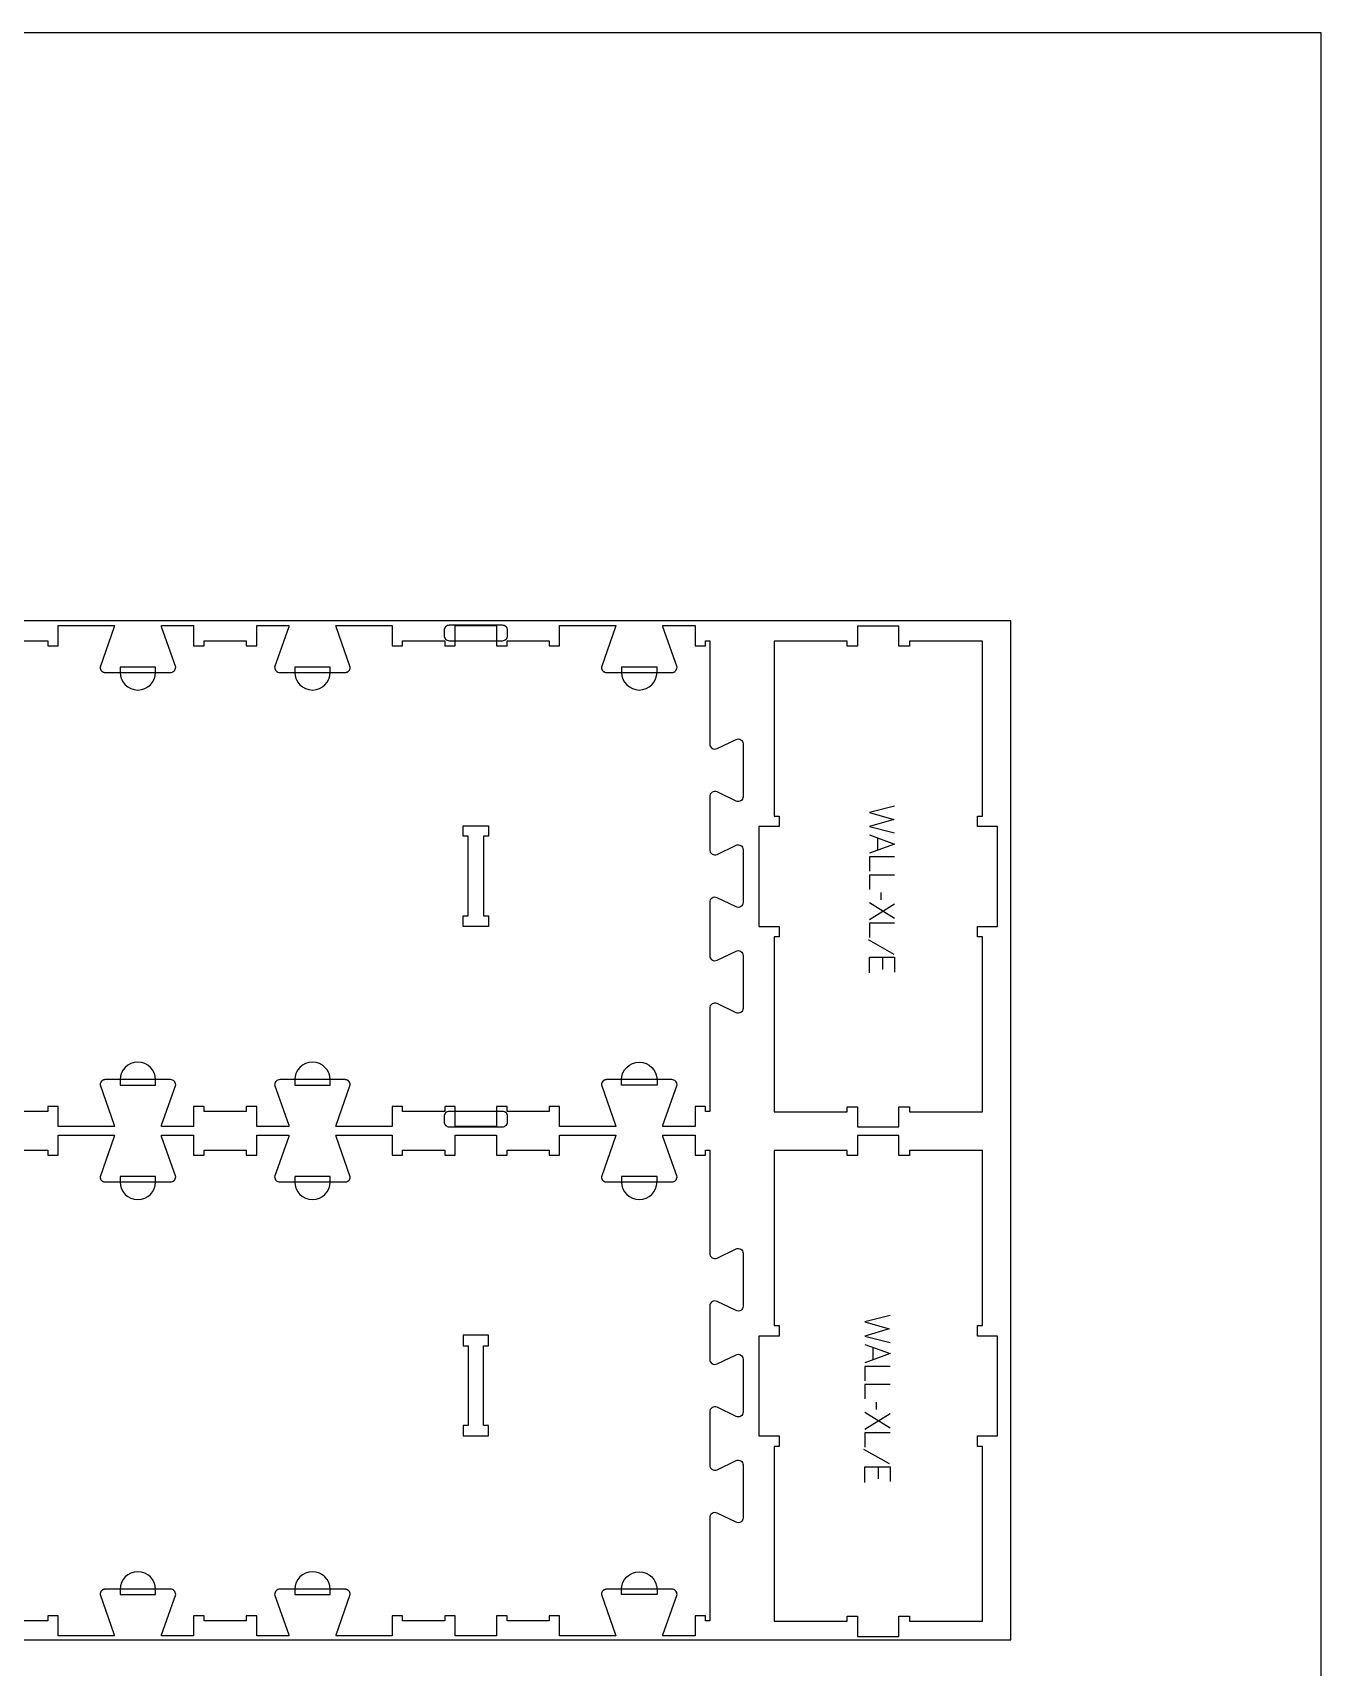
# Model space of a CAD drawing. Extents: x -31012 to -27828, y -10461 to -4867.
# Drawn here: x -29370 to -27828, y -6824 to -4867 of the extents above; entities that cross this region are included whole.
import ezdxf

# ---------------------------------------------------------------- set-up
doc = ezdxf.new("R2010")
doc.units = 0
for name, color, linetype in [('0_SHEET_SPRUCEPLY_2440X122', 1, 'CONTINUOUS'), ('1_ANYTOOL_1MMDEEP_LABELS_S', 2, 'CONTINUOUS'), ('3_ANYTOOL_CUTTHROUGH_INSID', 4, 'CONTINUOUS'), ('4_ANYTOOL_CUTTHROUGH_OUTSI', 5, 'CONTINUOUS'), ('5_ANYTOOL_HALF_MILL_9MM_IN', 3, 'CONTINUOUS'), ('DONOTCUT', 18, 'CONTINUOUS')]:
    doc.layers.add(name, color=color, linetype=linetype)

msp = doc.modelspace()

# ---------------------------------------------------------------- linework, layer by layer
at = {"layer": '0_SHEET_SPRUCEPLY_2440X122'}
msp.add_lwpolyline([(-30640.2, -5571.2), (-30640.2, -6791.2), (-28200.2, -6791.2), (-28200.2, -5571.2)], close=True, dxfattribs=at)
at = {"layer": '1_ANYTOOL_1MMDEEP_LABELS_S'}
for points in [[(-28339.1, -5793), (-28369.1, -5800.7), (-28340, -5809.1), (-28369.1, -5817.6), (-28339.1, -5825.1)], [(-28369.1, -5827.7), (-28339.1, -5838.6), (-28369.1, -5849.6)], [(-28359.5, -5831.1), (-28359.5, -5846.1)], [(-28339.1, -5853.9), (-28369.1, -5853.9), (-28369.1, -5871)], [(-28339.1, -5875.7), (-28369.1, -5875.7), (-28369.1, -5892.8)], [(-28339.1, -5927.8), (-28369.1, -5908.9)], [(-28355.2, -5905.5), (-28355.3, -5896.7)], [(-28369.1, -5929), (-28339.1, -5910.1)], [(-28339.1, -5933.3), (-28369.1, -5933.3), (-28369.1, -5950.4)], [(-28339.5, -5970.6), (-28370.3, -5953.4)], [(-28369.1, -5992.9), (-28369.1, -5974), (-28339.1, -5974), (-28339.1, -5991.8)], [(-28353, -5988.6), (-28353, -5974)], [(-28344.6, -6403), (-28374.6, -6410.7), (-28345.5, -6419.1), (-28374.6, -6427.6), (-28344.6, -6435.1)], [(-28374.6, -6437.7), (-28344.6, -6448.6), (-28374.6, -6459.6)], [(-28365, -6441.1), (-28365, -6456.1)], [(-28344.6, -6463.9), (-28374.6, -6463.9), (-28374.6, -6481)], [(-28344.6, -6485.7), (-28374.6, -6485.7), (-28374.6, -6502.8)], [(-28360.7, -6515.5), (-28360.8, -6506.7)], [(-28344.6, -6537.8), (-28374.6, -6518.9)], [(-28374.6, -6539), (-28344.6, -6520.1)], [(-28344.6, -6543.3), (-28374.6, -6543.3), (-28374.6, -6560.4)], [(-28345.1, -6580.6), (-28375.8, -6563.4)], [(-28374.6, -6602.9), (-28374.6, -6584), (-28344.6, -6584), (-28344.6, -6601.8)], [(-28358.5, -6598.6), (-28358.5, -6584)]]:
    msp.add_lwpolyline(points, dxfattribs=at)
at = {"layer": '3_ANYTOOL_CUTTHROUGH_INSID', "color": 4}
for points in [[(-28855.2, -5816.6), (-28824.9, -5816.6), (-28824.9, -5829.1), (-28830.9, -5829.1), (-28830.9, -5924.6), (-28824.9, -5924.6), (-28824.9, -5937.1), (-28855.4, -5937.1), (-28855.4, -5924.6), (-28849.4, -5924.6), (-28849.4, -5829.1), (-28855.4, -5829.1), (-28855.4, -5816.6)], [(-28855.2, -6547.1), (-28824.9, -6547.1), (-28824.9, -6534.6), (-28830.9, -6534.6), (-28830.9, -6439.1), (-28824.9, -6439.1), (-28824.9, -6426.6), (-28855.4, -6426.6), (-28855.4, -6439.1), (-28849.4, -6439.1), (-28849.4, -6534.6), (-28855.4, -6534.6), (-28855.4, -6547.1)]]:
    msp.add_lwpolyline(points, close=True, dxfattribs=at)
at = {"layer": '4_ANYTOOL_CUTTHROUGH_OUTSI', "color": 5}
for points in [[(-29402.9, -5595.1), (-29352.4, -5595.1), (-29352.4, -5601.1), (-29339.9, -5601.1), (-29339.9, -5577.1), (-29272.8, -5577.1), (-29272.8, -5577.1, -0.061485), (-29273, -5578.5), (-29289.9, -5626.8), (-29289.9, -5626.8), (-29289.9, -5626.9), (-29289.9, -5626.9, 0.198912), (-29288.1, -5631.3), (-29288, -5631.4), (-29287.9, -5631.5), (-29287.7, -5631.6), (-29287.6, -5631.7), (-29287.5, -5631.8), (-29287.4, -5631.9), (-29287.3, -5632), (-29287.1, -5632.1), (-29287, -5632.2), (-29286.9, -5632.2), (-29286.7, -5632.3), (-29286.6, -5632.4), (-29286.5, -5632.5), (-29286.3, -5632.5), (-29286.2, -5632.6), (-29286, -5632.7), (-29285.9, -5632.7), (-29285.8, -5632.8), (-29285.6, -5632.8), (-29285.5, -5632.9), (-29285.3, -5632.9), (-29285.2, -5632.9), (-29285, -5633), (-29284.9, -5633), (-29284.7, -5633), (-29284.6, -5633.1), (-29284.4, -5633.1), (-29284.3, -5633.1), (-29284.1, -5633.1), (-29284, -5633.1), (-29283.8, -5633.1), (-29283.7, -5633.1), (-29205.7, -5633.1, 0.414214), (-29199.4, -5626.9), (-29199.4, -5626.8), (-29199.4, -5626.8), (-29216.3, -5578.5), (-29216.3, -5578.5, -0.061485), (-29216.5, -5577.1), (-29177.9, -5577.1), (-29177.9, -5601.1), (-29165.4, -5601.1), (-29165.4, -5595.1), (-29114.9, -5595.1), (-29114.9, -5601.1), (-29102.4, -5601.1), (-29102.4, -5577.1), (-29063.9, -5577.1), (-29063.9, -5577.1, -0.061485), (-29064.1, -5578.5), (-29081, -5626.8), (-29081, -5626.8), (-29081, -5626.9), (-29081, -5626.9, 0.414214), (-29074.7, -5633.1), (-28996.7, -5633.1), (-28996.6, -5633.1), (-28996.4, -5633.1), (-28996.3, -5633.1), (-28996.1, -5633.1), (-28996, -5633.1), (-28995.8, -5633.1), (-28995.7, -5633), (-28995.5, -5633), (-28995.4, -5633), (-28995.2, -5632.9), (-28995.1, -5632.9), (-28994.9, -5632.9), (-28994.8, -5632.8), (-28994.6, -5632.8), (-28994.5, -5632.7), (-28994.4, -5632.7), (-28994.2, -5632.6), (-28994.1, -5632.5), (-28993.9, -5632.5), (-28993.8, -5632.4), (-28993.7, -5632.3), (-28993.5, -5632.2), (-28993.4, -5632.2), (-28993.3, -5632.1), (-28993.1, -5632), (-28993, -5631.9), (-28992.9, -5631.8), (-28992.8, -5631.7), (-28992.7, -5631.6), (-28992.5, -5631.5), (-28992.4, -5631.4), (-28992.3, -5631.3, 0.198912), (-28990.5, -5626.9), (-28990.5, -5626.8), (-28990.5, -5626.8), (-29007.4, -5578.5), (-29007.4, -5578.5, -0.061485), (-29007.6, -5577.1), (-28940.4, -5577.1), (-28940.4, -5601.1), (-28927.9, -5601.1), (-28927.9, -5595.1), (-28877.4, -5595.1), (-28877.4, -5601.1), (-28864.9, -5601.1), (-28864.9, -5577.1), (-28815.4, -5577.1), (-28815.4, -5601.1), (-28802.9, -5601.1), (-28802.9, -5595.1), (-28752.4, -5595.1), (-28752.4, -5601.1), (-28739.9, -5601.1), (-28739.9, -5577.1), (-28672.8, -5577.1), (-28672.8, -5577.1, -0.061485), (-28673, -5578.5), (-28689.9, -5626.8), (-28689.9, -5626.8), (-28689.9, -5626.9), (-28689.9, -5626.9, 0.198912), (-28688.1, -5631.3), (-28688, -5631.4), (-28687.9, -5631.5), (-28687.7, -5631.6), (-28687.6, -5631.7), (-28687.5, -5631.8), (-28687.4, -5631.9), (-28687.3, -5632), (-28687.1, -5632.1), (-28687, -5632.2), (-28686.9, -5632.2), (-28686.7, -5632.3), (-28686.6, -5632.4), (-28686.5, -5632.5), (-28686.3, -5632.5), (-28686.2, -5632.6), (-28686, -5632.7), (-28685.9, -5632.7), (-28685.8, -5632.8), (-28685.6, -5632.8), (-28685.5, -5632.9), (-28685.3, -5632.9), (-28685.2, -5632.9), (-28685, -5633), (-28684.9, -5633), (-28684.7, -5633), (-28684.6, -5633.1), (-28684.4, -5633.1), (-28684.3, -5633.1), (-28684.1, -5633.1), (-28684, -5633.1), (-28683.8, -5633.1), (-28683.7, -5633.1), (-28605.7, -5633.1, 0.414214), (-28599.4, -5626.9), (-28599.4, -5626.8), (-28599.4, -5626.8), (-28616.3, -5578.5), (-28616.3, -5578.5, -0.061485), (-28616.5, -5577.1), (-28577.9, -5577.1), (-28577.9, -5601.1), (-28565.4, -5601.1), (-28565.4, -5595.1), (-28560.4, -5595.1), (-28560.4, -5718.5), (-28560.4, -5718.5, 0.551268), (-28551.5, -5724.2), (-28528.7, -5713.3, -0.551268), (-28520.4, -5718.5), (-28520.4, -5781.9, -0.551268), (-28528.7, -5787.1), (-28551.5, -5776.2, 0.551268), (-28560.4, -5781.8), (-28560.4, -5845.2, 0.551268), (-28551.5, -5850.9), (-28528.7, -5840, -0.551268), (-28520.4, -5845.2), (-28520.4, -5908.6, -0.551268), (-28528.7, -5913.8), (-28551.5, -5902.9, 0.551268), (-28560.4, -5908.5), (-28560.4, -5971.9, 0.551268), (-28551.5, -5977.6), (-28528.7, -5966.7, -0.551268), (-28520.4, -5971.9), (-28520.4, -6035.3, -0.551268), (-28528.7, -6040.5), (-28551.5, -6029.6, 0.551268), (-28560.4, -6035.2), (-28560.4, -6158.6), (-28565.4, -6158.6), (-28565.4, -6152.6), (-28577.9, -6152.6), (-28577.9, -6176.6), (-28616.5, -6176.6), (-28616.5, -6176.6, -0.061485), (-28616.3, -6175.2), (-28599.4, -6127), (-28599.4, -6126.9), (-28599.4, -6126.9), (-28599.4, -6126.9, 0.414214), (-28605.7, -6120.6), (-28683.7, -6120.6), (-28683.8, -6120.6), (-28684, -6120.6), (-28684.1, -6120.6), (-28684.3, -6120.7), (-28684.4, -6120.7), (-28684.6, -6120.7), (-28684.7, -6120.7), (-28684.9, -6120.8), (-28685, -6120.8), (-28685.2, -6120.8), (-28685.3, -6120.9), (-28685.5, -6120.9), (-28685.6, -6120.9), (-28685.8, -6121), (-28685.9, -6121.1), (-28686, -6121.1), (-28686.2, -6121.2), (-28686.3, -6121.2), (-28686.5, -6121.3), (-28686.6, -6121.4), (-28686.7, -6121.4), (-28686.9, -6121.5), (-28687, -6121.6), (-28687.1, -6121.7), (-28687.3, -6121.8), (-28687.4, -6121.9), (-28687.5, -6122), (-28687.6, -6122.1), (-28687.7, -6122.2), (-28687.9, -6122.3), (-28688, -6122.4), (-28688.1, -6122.5, 0.198912), (-28689.9, -6126.9), (-28689.9, -6126.9), (-28689.9, -6127), (-28673, -6175.2), (-28673, -6175.2, -0.061485), (-28672.8, -6176.6), (-28690.2, -6176.6), (-28739.9, -6176.6), (-28739.9, -6152.6), (-28752.4, -6152.6), (-28752.4, -6158.6), (-28802.9, -6158.6), (-28802.9, -6152.6), (-28815.4, -6152.6), (-28815.4, -6176.6), (-28864.9, -6176.6), (-28864.9, -6152.6), (-28877.4, -6152.6), (-28877.4, -6158.6), (-28927.9, -6158.6), (-28927.9, -6152.6), (-28940.4, -6152.6), (-28940.4, -6176.6), (-29007.6, -6176.6), (-29007.6, -6176.6, -0.061485), (-29007.4, -6175.2), (-28990.5, -6127), (-28990.5, -6126.9), (-28990.5, -6126.9), (-28990.5, -6126.9, 0.198912), (-28992.3, -6122.5), (-28992.4, -6122.4), (-28992.5, -6122.3), (-28992.7, -6122.2), (-28992.8, -6122.1), (-28992.9, -6122), (-28993, -6121.9), (-28993.1, -6121.8), (-28993.3, -6121.7), (-28993.4, -6121.6), (-28993.5, -6121.5), (-28993.7, -6121.4), (-28993.8, -6121.4), (-28993.9, -6121.3), (-28994.1, -6121.2), (-28994.2, -6121.2), (-28994.4, -6121.1), (-28994.5, -6121.1), (-28994.6, -6121), (-28994.8, -6120.9), (-28994.9, -6120.9), (-28995.1, -6120.9), (-28995.2, -6120.8), (-28995.4, -6120.8), (-28995.5, -6120.8), (-28995.7, -6120.7), (-28995.8, -6120.7), (-28996, -6120.7), (-28996.1, -6120.7), (-28996.3, -6120.6), (-28996.4, -6120.6), (-28996.6, -6120.6), (-28996.7, -6120.6), (-29074.7, -6120.6, 0.414214), (-29081, -6126.9), (-29081, -6126.9), (-29081, -6127), (-29064.1, -6175.2), (-29064.1, -6175.2, -0.061485), (-29063.9, -6176.6), (-29102.4, -6176.6), (-29102.4, -6152.6), (-29114.9, -6152.6), (-29114.9, -6158.6), (-29165.4, -6158.6), (-29165.4, -6152.6), (-29177.9, -6152.6), (-29177.9, -6176.6), (-29216.5, -6176.6), (-29216.5, -6176.6, -0.061485), (-29216.3, -6175.2), (-29199.4, -6127), (-29199.4, -6126.9), (-29199.4, -6126.9), (-29199.4, -6126.9, 0.414214), (-29205.7, -6120.6), (-29283.7, -6120.6), (-29283.8, -6120.6), (-29284, -6120.6), (-29284.1, -6120.6), (-29284.3, -6120.7), (-29284.4, -6120.7), (-29284.6, -6120.7), (-29284.7, -6120.7), (-29284.9, -6120.8), (-29285, -6120.8), (-29285.2, -6120.8), (-29285.3, -6120.9), (-29285.5, -6120.9), (-29285.6, -6120.9), (-29285.8, -6121), (-29285.9, -6121.1), (-29286, -6121.1), (-29286.2, -6121.2), (-29286.3, -6121.2), (-29286.5, -6121.3), (-29286.6, -6121.4), (-29286.7, -6121.4), (-29286.9, -6121.5), (-29287, -6121.6), (-29287.1, -6121.7), (-29287.3, -6121.8), (-29287.4, -6121.9), (-29287.5, -6122), (-29287.6, -6122.1), (-29287.7, -6122.2), (-29287.9, -6122.3), (-29288, -6122.4), (-29288.1, -6122.5, 0.198912), (-29289.9, -6126.9), (-29289.9, -6126.9), (-29289.9, -6127), (-29273, -6175.2), (-29273, -6175.2, -0.061485), (-29272.8, -6176.6), (-29290.2, -6176.6), (-29339.9, -6176.6), (-29339.9, -6152.6), (-29352.4, -6152.6), (-29352.4, -6158.6), (-29402.9, -6158.6)], [(-29402.9, -6205.1), (-29352.4, -6205.1), (-29352.4, -6211.1), (-29339.9, -6211.1), (-29339.9, -6187.1), (-29272.8, -6187.1), (-29272.8, -6187.1, -0.061485), (-29273, -6188.5), (-29289.9, -6236.8), (-29289.9, -6236.8), (-29289.9, -6236.9), (-29289.9, -6236.9, 0.198912), (-29288.1, -6241.3), (-29288, -6241.4), (-29287.9, -6241.5), (-29287.7, -6241.6), (-29287.6, -6241.7), (-29287.5, -6241.8), (-29287.4, -6241.9), (-29287.3, -6242), (-29287.1, -6242.1), (-29287, -6242.2), (-29286.9, -6242.2), (-29286.7, -6242.3), (-29286.6, -6242.4), (-29286.5, -6242.5), (-29286.3, -6242.5), (-29286.2, -6242.6), (-29286, -6242.7), (-29285.9, -6242.7), (-29285.8, -6242.8), (-29285.6, -6242.8), (-29285.5, -6242.9), (-29285.3, -6242.9), (-29285.2, -6242.9), (-29285, -6243), (-29284.9, -6243), (-29284.7, -6243), (-29284.6, -6243.1), (-29284.4, -6243.1), (-29284.3, -6243.1), (-29284.1, -6243.1), (-29284, -6243.1), (-29283.8, -6243.1), (-29283.7, -6243.1), (-29205.7, -6243.1, 0.414214), (-29199.4, -6236.9), (-29199.4, -6236.8), (-29199.4, -6236.8), (-29216.3, -6188.5), (-29216.3, -6188.5, -0.061485), (-29216.5, -6187.1), (-29177.9, -6187.1), (-29177.9, -6211.1), (-29165.4, -6211.1), (-29165.4, -6205.1), (-29114.9, -6205.1), (-29114.9, -6211.1), (-29102.4, -6211.1), (-29102.4, -6187.1), (-29063.9, -6187.1), (-29063.9, -6187.1, -0.061485), (-29064.1, -6188.5), (-29081, -6236.8), (-29081, -6236.8), (-29081, -6236.9), (-29081, -6236.9, 0.414214), (-29074.7, -6243.1), (-28996.7, -6243.1), (-28996.6, -6243.1), (-28996.4, -6243.1), (-28996.3, -6243.1), (-28996.1, -6243.1), (-28996, -6243.1), (-28995.8, -6243.1), (-28995.7, -6243), (-28995.5, -6243), (-28995.4, -6243), (-28995.2, -6242.9), (-28995.1, -6242.9), (-28994.9, -6242.9), (-28994.8, -6242.8), (-28994.6, -6242.8), (-28994.5, -6242.7), (-28994.4, -6242.7), (-28994.2, -6242.6), (-28994.1, -6242.5), (-28993.9, -6242.5), (-28993.8, -6242.4), (-28993.7, -6242.3), (-28993.5, -6242.2), (-28993.4, -6242.2), (-28993.3, -6242.1), (-28993.1, -6242), (-28993, -6241.9), (-28992.9, -6241.8), (-28992.8, -6241.7), (-28992.7, -6241.6), (-28992.5, -6241.5), (-28992.4, -6241.4), (-28992.3, -6241.3, 0.198912), (-28990.5, -6236.9), (-28990.5, -6236.8), (-28990.5, -6236.8), (-29007.4, -6188.5), (-29007.4, -6188.5, -0.061485), (-29007.6, -6187.1), (-28990.2, -6187.1), (-28940.4, -6187.1), (-28940.4, -6211.1), (-28927.9, -6211.1), (-28927.9, -6205.1), (-28877.4, -6205.1), (-28877.4, -6211.1), (-28864.9, -6211.1), (-28864.9, -6187.1), (-28815.4, -6187.1), (-28815.4, -6211.1), (-28802.9, -6211.1), (-28802.9, -6205.1), (-28752.4, -6205.1), (-28752.4, -6211.1), (-28739.9, -6211.1), (-28739.9, -6187.1), (-28672.8, -6187.1), (-28672.8, -6187.1, -0.061485), (-28673, -6188.5), (-28689.9, -6236.8), (-28689.9, -6236.8), (-28689.9, -6236.9), (-28689.9, -6236.9, 0.198912), (-28688.1, -6241.3), (-28688, -6241.4), (-28687.9, -6241.5), (-28687.7, -6241.6), (-28687.6, -6241.7), (-28687.5, -6241.8), (-28687.4, -6241.9), (-28687.3, -6242), (-28687.1, -6242.1), (-28687, -6242.2), (-28686.9, -6242.2), (-28686.7, -6242.3), (-28686.6, -6242.4), (-28686.5, -6242.5), (-28686.3, -6242.5), (-28686.2, -6242.6), (-28686, -6242.7), (-28685.9, -6242.7), (-28685.8, -6242.8), (-28685.6, -6242.8), (-28685.5, -6242.9), (-28685.3, -6242.9), (-28685.2, -6242.9), (-28685, -6243), (-28684.9, -6243), (-28684.7, -6243), (-28684.6, -6243.1), (-28684.4, -6243.1), (-28684.3, -6243.1), (-28684.1, -6243.1), (-28684, -6243.1), (-28683.8, -6243.1), (-28683.7, -6243.1), (-28605.7, -6243.1, 0.414214), (-28599.4, -6236.9), (-28599.4, -6236.8), (-28599.4, -6236.8), (-28616.3, -6188.5), (-28616.3, -6188.5, -0.061485), (-28616.5, -6187.1), (-28577.9, -6187.1), (-28577.9, -6211.1), (-28565.4, -6211.1), (-28565.4, -6205.1), (-28560.4, -6205.1), (-28560.4, -6328.5), (-28560.4, -6328.5, 0.551268), (-28551.5, -6334.2), (-28528.7, -6323.3, -0.551268), (-28520.4, -6328.5), (-28520.4, -6391.9, -0.551268), (-28528.7, -6397.1), (-28551.5, -6386.2, 0.551268), (-28560.4, -6391.8), (-28560.4, -6455.2, 0.551268), (-28551.5, -6460.9), (-28528.7, -6450, -0.551268), (-28520.4, -6455.2), (-28520.4, -6518.6, -0.551268), (-28528.7, -6523.8), (-28551.5, -6512.9, 0.551268), (-28560.4, -6518.5), (-28560.4, -6581.9, 0.551268), (-28551.5, -6587.6), (-28528.7, -6576.7, -0.551268), (-28520.4, -6581.9), (-28520.4, -6645.3, -0.551268), (-28528.7, -6650.5), (-28551.5, -6639.6, 0.551268), (-28560.4, -6645.2), (-28560.4, -6768.6), (-28565.4, -6768.6), (-28565.4, -6762.6), (-28577.9, -6762.6), (-28577.9, -6786.6), (-28616.5, -6786.6), (-28616.5, -6786.6, -0.061485), (-28616.3, -6785.2), (-28599.4, -6737), (-28599.4, -6736.9), (-28599.4, -6736.9), (-28599.4, -6736.9, 0.414214), (-28605.7, -6730.6), (-28683.7, -6730.6), (-28683.8, -6730.6), (-28684, -6730.6), (-28684.1, -6730.6), (-28684.3, -6730.7), (-28684.4, -6730.7), (-28684.6, -6730.7), (-28684.7, -6730.7), (-28684.9, -6730.8), (-28685, -6730.8), (-28685.2, -6730.8), (-28685.3, -6730.9), (-28685.5, -6730.9), (-28685.6, -6730.9), (-28685.8, -6731), (-28685.9, -6731.1), (-28686, -6731.1), (-28686.2, -6731.2), (-28686.3, -6731.2), (-28686.5, -6731.3), (-28686.6, -6731.4), (-28686.7, -6731.4), (-28686.9, -6731.5), (-28687, -6731.6), (-28687.1, -6731.7), (-28687.3, -6731.8), (-28687.4, -6731.9), (-28687.5, -6732), (-28687.6, -6732.1), (-28687.7, -6732.2), (-28687.9, -6732.3), (-28688, -6732.4), (-28688.1, -6732.5, 0.198912), (-28689.9, -6736.9), (-28689.9, -6736.9), (-28673, -6785.2), (-28673, -6785.2, -0.061485), (-28672.8, -6786.6), (-28690.2, -6786.6), (-28739.9, -6786.6), (-28739.9, -6762.6), (-28752.4, -6762.6), (-28752.4, -6768.6), (-28802.9, -6768.6), (-28802.9, -6762.6), (-28815.4, -6762.6), (-28815.4, -6786.6), (-28864.9, -6786.6), (-28864.9, -6762.6), (-28877.4, -6762.6), (-28877.4, -6768.6), (-28927.9, -6768.6), (-28927.9, -6762.6), (-28940.4, -6762.6), (-28940.4, -6786.6), (-29007.6, -6786.6), (-29007.6, -6786.6, -0.061485), (-29007.4, -6785.2), (-28990.5, -6737), (-28990.5, -6736.9), (-28990.5, -6736.9), (-28990.5, -6736.9, 0.198912), (-28992.3, -6732.5), (-28992.4, -6732.4), (-28992.5, -6732.3), (-28992.7, -6732.2), (-28992.8, -6732.1), (-28992.9, -6732), (-28993, -6731.9), (-28993.1, -6731.8), (-28993.3, -6731.7), (-28993.4, -6731.6), (-28993.5, -6731.5), (-28993.7, -6731.4), (-28993.8, -6731.4), (-28993.9, -6731.3), (-28994.1, -6731.2), (-28994.2, -6731.2), (-28994.4, -6731.1), (-28994.5, -6731.1), (-28994.6, -6731), (-28994.8, -6730.9), (-28994.9, -6730.9), (-28995.1, -6730.9), (-28995.2, -6730.8), (-28995.4, -6730.8), (-28995.5, -6730.8), (-28995.7, -6730.7), (-28995.8, -6730.7), (-28996, -6730.7), (-28996.1, -6730.7), (-28996.3, -6730.6), (-28996.4, -6730.6), (-28996.6, -6730.6), (-28996.7, -6730.6), (-29074.7, -6730.6, 0.414214), (-29081, -6736.9), (-29081, -6736.9), (-29081, -6737), (-29064.1, -6785.2), (-29064.1, -6785.2, -0.061485), (-29063.9, -6786.6), (-29102.4, -6786.6), (-29102.4, -6762.6), (-29114.9, -6762.6), (-29114.9, -6768.6), (-29165.4, -6768.6), (-29165.4, -6762.6), (-29177.9, -6762.6), (-29177.9, -6786.6), (-29216.5, -6786.6), (-29216.5, -6786.6, -0.061485), (-29216.3, -6785.2), (-29199.4, -6737), (-29199.4, -6736.9), (-29199.4, -6736.9), (-29199.4, -6736.9, 0.414214), (-29205.7, -6730.6), (-29283.7, -6730.6), (-29283.8, -6730.6), (-29284, -6730.6), (-29284.1, -6730.6), (-29284.3, -6730.7), (-29284.4, -6730.7), (-29284.6, -6730.7), (-29284.7, -6730.7), (-29284.9, -6730.8), (-29285, -6730.8), (-29285.2, -6730.8), (-29285.3, -6730.9), (-29285.5, -6730.9), (-29285.6, -6730.9), (-29285.8, -6731), (-29285.9, -6731.1), (-29286, -6731.1), (-29286.2, -6731.2), (-29286.3, -6731.2), (-29286.5, -6731.3), (-29286.6, -6731.4), (-29286.7, -6731.4), (-29286.9, -6731.5), (-29287, -6731.6), (-29287.1, -6731.7), (-29287.3, -6731.8), (-29287.4, -6731.9), (-29287.5, -6732), (-29287.6, -6732.1), (-29287.7, -6732.2), (-29287.9, -6732.3), (-29288, -6732.4), (-29288.1, -6732.5, 0.198912), (-29289.9, -6736.9), (-29289.9, -6736.9), (-29289.9, -6737), (-29273, -6785.2), (-29273, -6785.2, -0.061485), (-29272.8, -6786.6), (-29339.9, -6786.6), (-29339.9, -6762.6), (-29352.4, -6762.6), (-29352.4, -6768.6), (-29402.9, -6768.6)]]:
    msp.add_lwpolyline(points, format="xyb", dxfattribs=at)
for points in [[(-28483.4, -5949.6), (-28483.4, -6159.1), (-28395.9, -6159.1), (-28395.9, -6153.1), (-28383.4, -6153.1), (-28383.4, -6177.1), (-28333.9, -6177.1), (-28333.9, -6153.1), (-28321.4, -6153.1), (-28321.4, -6159.1), (-28233.9, -6159.1), (-28233.9, -5949.6), (-28239.9, -5949.6), (-28239.9, -5937.1), (-28215.9, -5937.1), (-28215.9, -5817.6), (-28239.9, -5817.6), (-28239.9, -5805.1), (-28233.9, -5805.1), (-28233.9, -5595.6), (-28321.4, -5595.6), (-28321.4, -5601.6), (-28333.9, -5601.6), (-28333.9, -5577.6), (-28383.4, -5577.6), (-28383.4, -5601.6), (-28395.9, -5601.6), (-28395.9, -5595.6), (-28483.4, -5595.6), (-28483.4, -5805.1), (-28477.4, -5805.1), (-28477.4, -5817.6), (-28501.4, -5817.6), (-28501.4, -5937.1), (-28477.4, -5937.1), (-28477.4, -5949.6)], [(-28483.4, -6559.6), (-28483.4, -6769.1), (-28395.9, -6769.1), (-28395.9, -6763.1), (-28383.4, -6763.1), (-28383.4, -6787.1), (-28333.9, -6787.1), (-28333.9, -6763.1), (-28321.4, -6763.1), (-28321.4, -6769.1), (-28233.9, -6769.1), (-28233.9, -6559.6), (-28239.9, -6559.6), (-28239.9, -6547.1), (-28215.9, -6547.1), (-28215.9, -6427.6), (-28239.9, -6427.6), (-28239.9, -6415.1), (-28233.9, -6415.1), (-28233.9, -6205.6), (-28321.4, -6205.6), (-28321.4, -6211.6), (-28333.9, -6211.6), (-28333.9, -6187.6), (-28383.4, -6187.6), (-28383.4, -6211.6), (-28395.9, -6211.6), (-28395.9, -6205.6), (-28483.4, -6205.6), (-28483.4, -6415.1), (-28477.4, -6415.1), (-28477.4, -6427.6), (-28501.4, -6427.6), (-28501.4, -6547.1), (-28477.4, -6547.1), (-28477.4, -6559.6)]]:
    msp.add_lwpolyline(points, close=True, dxfattribs=at)
at = {"layer": '5_ANYTOOL_HALF_MILL_9MM_IN', "color": 3}
for points in [[(-28872.1, -5576.6, 0.414214), (-28878.1, -5582.6), (-28878.1, -5589.1, 0.414214), (-28872.1, -5595.1), (-28808.3, -5595.1, 0.414214), (-28802.3, -5589.1), (-28802.3, -5582.6, 0.414214), (-28808.3, -5576.6)], [(-29265.9, -5632.9, 1), (-29223.4, -5632.9), (-29223.4, -5632.6), (-29223.4, -5626.6), (-29265.9, -5626.6), (-29265.9, -5632.6), (-29265.9, -5632.9)], [(-29057, -5632.9, 1), (-29014.5, -5632.9), (-29014.5, -5632.6), (-29014.5, -5626.6), (-29057, -5626.6), (-29057, -5632.6), (-29057, -5632.9)], [(-28665.9, -5632.9, 1), (-28623.4, -5632.9), (-28623.4, -5632.6), (-28623.4, -5626.6), (-28665.9, -5626.6), (-28665.9, -5632.6), (-28665.9, -5632.9)], [(-29223.4, -6120.9, 1), (-29265.9, -6120.9), (-29265.9, -6121.1), (-29265.9, -6127.1), (-29223.4, -6127.1), (-29223.4, -6121.1), (-29223.4, -6120.9)], [(-29014.5, -6120.9, 1), (-29057, -6120.9), (-29057, -6121.1), (-29057, -6127.1), (-29014.5, -6127.1), (-29014.5, -6121.1), (-29014.5, -6120.9)], [(-28665.9, -6120.9, -1), (-28623.4, -6120.9), (-28623.4, -6121.1), (-28623.4, -6127.1), (-28665.9, -6127.1), (-28665.9, -6121.1), (-28665.9, -6120.9)], [(-28872.1, -6158.6, 0.414214), (-28878.1, -6164.6), (-28878.1, -6171.1, 0.414214), (-28872.1, -6177.1), (-28808.3, -6177.1, 0.414214), (-28802.3, -6171.1), (-28802.3, -6164.6, 0.414214), (-28808.3, -6158.6)], [(-29265.9, -6242.9, 1), (-29223.4, -6242.9), (-29223.4, -6242.6), (-29223.4, -6236.6), (-29265.9, -6236.6), (-29265.9, -6242.6), (-29265.9, -6242.9)], [(-29057, -6242.9, 1), (-29014.5, -6242.9), (-29014.5, -6242.6), (-29014.5, -6236.6), (-29057, -6236.6), (-29057, -6242.6), (-29057, -6242.9)], [(-28665.9, -6242.9, 1), (-28623.4, -6242.9), (-28623.4, -6242.6), (-28623.4, -6236.6), (-28665.9, -6236.6), (-28665.9, -6242.6), (-28665.9, -6242.9)], [(-29223.4, -6730.9, 1), (-29265.9, -6730.9), (-29265.9, -6731.1), (-29265.9, -6737.1), (-29223.4, -6737.1), (-29223.4, -6731.1), (-29223.4, -6730.9)], [(-29014.5, -6730.9, 1), (-29057, -6730.9), (-29057, -6731.1), (-29057, -6737.1), (-29014.5, -6737.1), (-29014.5, -6731.1), (-29014.5, -6730.9)], [(-28665.9, -6730.9, -1), (-28623.4, -6730.9), (-28623.4, -6731.1), (-28623.4, -6737.1), (-28665.9, -6737.1), (-28665.9, -6731.1), (-28665.9, -6730.9)]]:
    msp.add_lwpolyline(points, format="xyb", close=True, dxfattribs=at)
at = {"layer": 'DONOTCUT'}
msp.add_lwpolyline([(-31011.9, -10460.6), (-27828.5, -10460.6), (-27828.5, -4867.2), (-31011.9, -4867.2)], close=True, dxfattribs=at)

doc.saveas('drawing.dxf')
